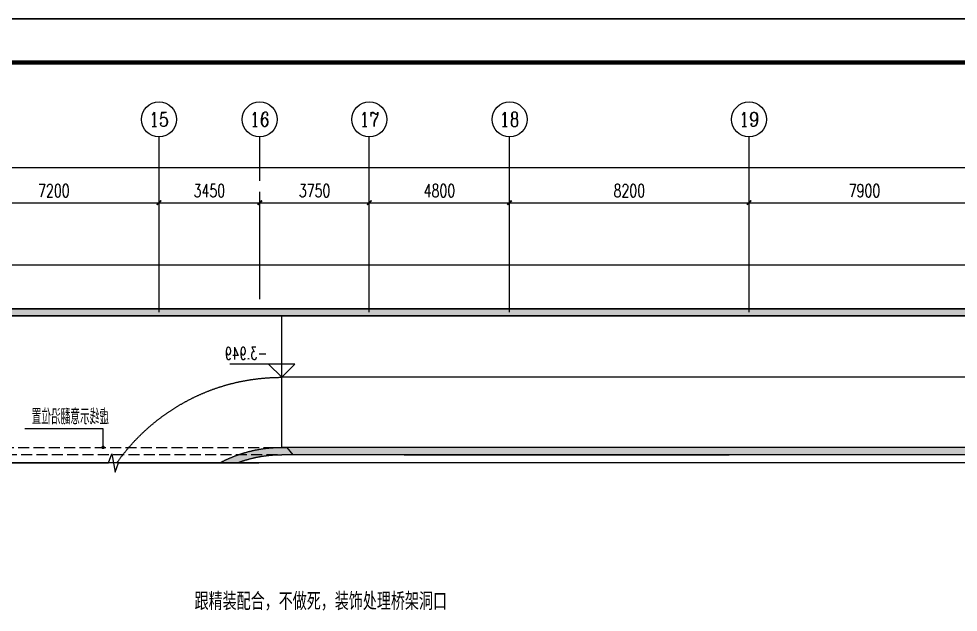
# Model space of a CAD drawing. Extents: x 1398449 to 2142961, y 256969 to 1032940.
# Drawn here: x 1609891 to 1642050, y 864910 to 885233 of the extents above; entities that cross this region are included whole.
import ezdxf
from ezdxf.enums import TextEntityAlignment as Align
from ezdxf.xclip import XClip

# ---------------------------------------------------------------- set-up
doc = ezdxf.new("R2010")
doc.units = 0
doc.header["$LTSCALE"] = 1500
doc.header["$PDSIZE"] = 50
doc.linetypes.add('__DASH', pattern=[0.35, 0.25, -0.1])
for name, color, linetype in [('1-建筑底图', 8, 'Continuous'), ('A-ANNO-IDEN-INDX', 3, 'Continuous'), ('A-ANNO-IDEN-LEVL', 3, 'Continuous'), ('A-ANNO-TXT', 7, 'Continuous'), ('AXIS_TEXT', 7, 'Continuous'), ('BTTK', 7, 'Continuous'), ('DIM_MODI', 6, 'Continuous'), ('PUB_TITLE', 4, 'Continuous'), ('党校-主楼（一期）参照$0$PUB_TITLE', 7, 'Continuous'), ('公用-影线', 8, 'Continuous'), ('建筑-墙体', 2, 'Continuous'), ('覆土', 7, 'Continuous')]:
    doc.layers.add(name, color=color, linetype=linetype)
doc.layers.add('yichutu', color=7, linetype='Continuous', true_color=0xffffff, plot=False)
doc.styles.add('_TCH_AXIS', font='COMPLEX', dxfattribs={"bigfont": 'GBCBIG'})
doc.styles.add('_TCH_DIM_T3', font='SIMPLEX', dxfattribs={"width": 0.705882, "bigfont": 'GBCBIG'})
doc.styles.add('_TEL_DIM', font='SIMPLEX', dxfattribs={"width": 0.8, "height": 3.5, "bigfont": 'HZTXT'})
doc.styles.add('A_DIM', font='simplex.shx', dxfattribs={"width": 0.7, "bigfont": 'gbcbig.shx'})
doc.styles.add('COMPLEX', font='COMPLEX')
doc.styles.add('HZ(TK)', font='geniso.shx', dxfattribs={"width": 0.9, "bigfont": 'hztxt.shx'})
doc.styles.get("Standard").update_dxf_attribs({"font": 'gbeitc.shx', "bigfont": 'gbcbig.shx'})
doc.linetypes.add('JIEDI', pattern='A,1.25,-0.25,0.25,-0.25,0.625,["/",Standard,S=0.6,R=0,X=0,Y=-0.3],0.625,-0.25,0.25,-0.25', length=4)
doc.dimstyles.new('_TCH_ARCH&&150', dxfattribs={"dimtxt": 446.25, "dimasz": 150, "dimexe": 375, "dimexo": 450, "dimgap": 189.375, "dimtad": 1, "dimdec": 0, "dimzin": 0, "dimdsep": 46, "dimtxsty": '_TCH_DIM_T3', "dimblk": 'ARCHTICK', "dimcen": 0.09, "dimclrt": 7, "dimazin": 2, "dimtfac": 1, "dimtdec": 0, "dimtix": 1, "dimtmove": 2, "dimatfit": 3, "dimfxl": 1, "dimtolj": 1, "dimtzin": 0, "dimarcsym": 0})

# ---------------------------------------------------------------- blocks, each defined once
blk = doc.blocks.new('A$C05603C06')
at = {"layer": '公用-影线'}
for points in [[(-24131, 13900), (12300, 13900), (12550, 14150), (-24131, 14150)], [(-23880, 9150), (3000, 9150), (3000, 9400), (-23880, 9400)]]:
    blk.add_hatch(color=256, dxfattribs=at).paths.add_polyline_path(points)
h = blk.add_hatch(color=256, dxfattribs=at)
edge = h.paths.add_edge_path()
edge.add_line((6507, 7300), (6645, 7086))
edge.add_line((6645, 7086), (6644, 7087))
edge.add_line((6644, 7087), (6859, 7215))
edge.add_arc((3000, 4900), 4500, 30.9638, 90)
edge.add_line((3000, 9400), (3000, 9150))
edge.add_arc((3000, 4900), 4250, 34.3819, 90, ccw=False)
for p, q in [((3000, 9400), (3000, 13900)), ((-25931, 11800), (3000, 11800)), ((1910, 9400), (3000, 9400)), ((-1194, 9150), (-12320, 9150)), ((2230, 9150), (3000, 9150))]:
    blk.add_line(p, q)
for points in [[(12400, 9150), (12550, 9150), (12550, 14150), (-24131, 14150), (-24131, 9150), (3000, 9150)], [(12400, 13900), (-25931, 13900), (-25931, 9400), (-25631, 9400), (-25631, 13900)]]:
    blk.add_lwpolyline(points)
blk.add_arc((3000, 4900), 6900, 0, 90)
at = {"layer": 'A-ANNO-IDEN-INDX'}
for p, q in [((9112, 9400), (9112, 10032)), ((9112, 10032), (11798, 10032))]:
    blk.add_line(p, q, dxfattribs=at)
at = {"layer": 'A-ANNO-IDEN-INDX', "const_width": 60}
blk.add_lwpolyline([(9112, 9370, 1), (9112, 9430, 1)], format="xyb", close=True, dxfattribs=at)
at = {"layer": 'A-ANNO-IDEN-LEVL'}
for p, q in [((3000, 11800), (2550, 12250)), ((2550, 12250), (4771, 12250)), ((3000, 11800), (3450, 12250))]:
    blk.add_line(p, q, dxfattribs=at)
at = {"layer": '建筑-墙体'}
for p, q in [((-24131, 14150), (12550, 14150)), ((-24131, 13900), (12300, 13900)), ((-24131, 9400), (3000, 9400)), ((-24131, 9150), (3000, 9150))]:
    blk.add_line(p, q, dxfattribs=at)
for radius, start in [(4500, 30.9638), (4250, 34.3819)]:
    blk.add_arc((3000, 4900), radius, start, 90, dxfattribs=at)
at = {"layer": '覆土', "linetype": '__DASH'}
blk.add_lwpolyline([(2615, 9150), (12550, 9150), (12550, 9400), (2824, 9400)], close=True, dxfattribs=at)
at = {"layer": 'A-ANNO-TXT', "color": 7, "style": 'A_DIM', "width": 0.7}
for s, height, p in [('-3.949', 420, (3493, 12408)), ('虚线示意翻沿位置', 525, (8913, 10189))]:
    blk.add_text(s, height=height, dxfattribs=at).set_placement(p)
blk = doc.blocks.new('_AXISO')
blk.add_circle((0, 0), 0.5)
at = {"layer": 'AXIS_TEXT', "style": 'COMPLEX', "width": 1.041667}
blk.add_attdef('A', text='', height=0.56, dxfattribs=at).set_placement((-0.25, -0.28), (0.25, -0.28), align=Align.FIT)
blk = doc.blocks.new('_ArchTick')
at = {"color": 0, "linetype": 'ByBlock', "const_width": 0.4}
blk.add_lwpolyline([(-0.5, -0.5), (0.5, 0.5)], dxfattribs=at)
blk = doc.blocks.new('*D297')
at = {"layer": '1-建筑底图', "color": 0, "lineweight": -2, "transparency": 16777216}
for p, q in [((-100, 50981), (-100, 55856)), ((139100, 50981), (139100, 55856)), ((-100, 55481), (139100, 55481))]:
    blk.add_line(p, q, dxfattribs=at)
at = {"layer": 'Defpoints', "color": 0}
for p in [(139100, 55481), (-100, 50531), (139100, 50531)]:
    blk.add_point(p, dxfattribs=at)
at = {"layer": '1-建筑底图', "color": 0, "lineweight": -2, "transparency": 16777216, "xscale": 150, "yscale": 150, "zscale": 150, "rotation": 180}
blk.add_blockref('_ArchTick', (-100, 55481), dxfattribs=at)
at = {"layer": '1-建筑底图', "color": 0, "lineweight": -2, "transparency": 16777216, "xscale": 150, "yscale": 150, "zscale": 150}
blk.add_blockref('_ArchTick', (139100, 55481), dxfattribs=at)
at = {"layer": '1-建筑底图', "color": 7, "transparency": 16777216, "insert": (69500, 55893), "char_height": 446.2, "attachment_point": 5, "style": '_TCH_DIM_T3'}
blk.add_mtext('\\A1;139200', dxfattribs=at)
blk = doc.blocks.new('*D312')
at = {"layer": '1-建筑底图', "color": 0, "lineweight": -2, "transparency": 16777216}
for p, q in [((88400, 50981), (88400, 54656)), ((95600, 50981), (95600, 54656)), ((88400, 54281), (95600, 54281))]:
    blk.add_line(p, q, dxfattribs=at)
at = {"layer": 'Defpoints', "color": 0}
for p in [(95600, 54281), (88400, 50531), (95600, 50531)]:
    blk.add_point(p, dxfattribs=at)
at = {"layer": '1-建筑底图', "color": 0, "lineweight": -2, "transparency": 16777216, "xscale": 150, "yscale": 150, "zscale": 150, "rotation": 180}
blk.add_blockref('_ArchTick', (88400, 54281), dxfattribs=at)
at = {"layer": '1-建筑底图', "color": 0, "lineweight": -2, "transparency": 16777216, "xscale": 150, "yscale": 150, "zscale": 150}
blk.add_blockref('_ArchTick', (95600, 54281), dxfattribs=at)
at = {"layer": '1-建筑底图', "color": 7, "transparency": 16777216, "insert": (92000, 54693), "char_height": 446.2, "attachment_point": 5, "style": '_TCH_DIM_T3'}
blk.add_mtext('\\A1;7200', dxfattribs=at)
blk = doc.blocks.new('*D313')
at = {"layer": '1-建筑底图', "color": 0, "lineweight": -2, "transparency": 16777216}
for p, q in [((95600, 50981), (95600, 54656)), ((99050, 50981), (99050, 54656)), ((95600, 54281), (99050, 54281))]:
    blk.add_line(p, q, dxfattribs=at)
at = {"layer": 'Defpoints', "color": 0}
for p in [(99050, 54281), (95600, 50531), (99050, 50531)]:
    blk.add_point(p, dxfattribs=at)
at = {"layer": '1-建筑底图', "color": 0, "lineweight": -2, "transparency": 16777216, "xscale": 150, "yscale": 150, "zscale": 150, "rotation": 180}
blk.add_blockref('_ArchTick', (95600, 54281), dxfattribs=at)
at = {"layer": '1-建筑底图', "color": 0, "lineweight": -2, "transparency": 16777216, "xscale": 150, "yscale": 150, "zscale": 150}
blk.add_blockref('_ArchTick', (99050, 54281), dxfattribs=at)
at = {"layer": '1-建筑底图', "color": 7, "transparency": 16777216, "insert": (97325, 54693), "char_height": 446.2, "attachment_point": 5, "style": '_TCH_DIM_T3'}
blk.add_mtext('\\A1;3450', dxfattribs=at)
blk = doc.blocks.new('*D314')
at = {"layer": '1-建筑底图', "color": 0, "lineweight": -2, "transparency": 16777216}
for p, q in [((99050, 50981), (99050, 54656)), ((102800, 50981), (102800, 54656)), ((99050, 54281), (102800, 54281))]:
    blk.add_line(p, q, dxfattribs=at)
at = {"layer": 'Defpoints', "color": 0}
for p in [(102800, 54281), (99050, 50531), (102800, 50531)]:
    blk.add_point(p, dxfattribs=at)
at = {"layer": '1-建筑底图', "color": 0, "lineweight": -2, "transparency": 16777216, "xscale": 150, "yscale": 150, "zscale": 150, "rotation": 180}
blk.add_blockref('_ArchTick', (99050, 54281), dxfattribs=at)
at = {"layer": '1-建筑底图', "color": 0, "lineweight": -2, "transparency": 16777216, "xscale": 150, "yscale": 150, "zscale": 150}
blk.add_blockref('_ArchTick', (102800, 54281), dxfattribs=at)
at = {"layer": '1-建筑底图', "color": 7, "transparency": 16777216, "insert": (100925, 54693), "char_height": 446.2, "attachment_point": 5, "style": '_TCH_DIM_T3'}
blk.add_mtext('\\A1;3750', dxfattribs=at)
blk = doc.blocks.new('*D315')
at = {"layer": '1-建筑底图', "color": 0, "lineweight": -2, "transparency": 16777216}
for p, q in [((102800, 50981), (102800, 54656)), ((107600, 50981), (107600, 54656)), ((102800, 54281), (107600, 54281))]:
    blk.add_line(p, q, dxfattribs=at)
at = {"layer": 'Defpoints', "color": 0}
for p in [(107600, 54281), (102800, 50531), (107600, 50531)]:
    blk.add_point(p, dxfattribs=at)
at = {"layer": '1-建筑底图', "color": 0, "lineweight": -2, "transparency": 16777216, "xscale": 150, "yscale": 150, "zscale": 150, "rotation": 180}
blk.add_blockref('_ArchTick', (102800, 54281), dxfattribs=at)
at = {"layer": '1-建筑底图', "color": 0, "lineweight": -2, "transparency": 16777216, "xscale": 150, "yscale": 150, "zscale": 150}
blk.add_blockref('_ArchTick', (107600, 54281), dxfattribs=at)
at = {"layer": '1-建筑底图', "color": 7, "transparency": 16777216, "insert": (105200, 54693), "char_height": 446.2, "attachment_point": 5, "style": '_TCH_DIM_T3'}
blk.add_mtext('\\A1;4800', dxfattribs=at)
blk = doc.blocks.new('*D316')
at = {"layer": '1-建筑底图', "color": 0, "lineweight": -2, "transparency": 16777216}
for p, q in [((107600, 50981), (107600, 54656)), ((115800, 50981), (115800, 54656)), ((107600, 54281), (115800, 54281))]:
    blk.add_line(p, q, dxfattribs=at)
at = {"layer": 'Defpoints', "color": 0}
for p in [(115800, 54281), (107600, 50531), (115800, 50531)]:
    blk.add_point(p, dxfattribs=at)
at = {"layer": '1-建筑底图', "color": 0, "lineweight": -2, "transparency": 16777216, "xscale": 150, "yscale": 150, "zscale": 150, "rotation": 180}
blk.add_blockref('_ArchTick', (107600, 54281), dxfattribs=at)
at = {"layer": '1-建筑底图', "color": 0, "lineweight": -2, "transparency": 16777216, "xscale": 150, "yscale": 150, "zscale": 150}
blk.add_blockref('_ArchTick', (115800, 54281), dxfattribs=at)
at = {"layer": '1-建筑底图', "color": 7, "transparency": 16777216, "insert": (111700, 54693), "char_height": 446.2, "attachment_point": 5, "style": '_TCH_DIM_T3'}
blk.add_mtext('\\A1;8200', dxfattribs=at)
blk = doc.blocks.new('*D317')
at = {"layer": '1-建筑底图', "color": 0, "lineweight": -2, "transparency": 16777216}
for p, q in [((115800, 50981), (115800, 54656)), ((123700, 50981), (123700, 54656)), ((115800, 54281), (123700, 54281))]:
    blk.add_line(p, q, dxfattribs=at)
at = {"layer": 'Defpoints', "color": 0}
for p in [(123700, 54281), (115800, 50531), (123700, 50531)]:
    blk.add_point(p, dxfattribs=at)
at = {"layer": '1-建筑底图', "color": 0, "lineweight": -2, "transparency": 16777216, "xscale": 150, "yscale": 150, "zscale": 150, "rotation": 180}
blk.add_blockref('_ArchTick', (115800, 54281), dxfattribs=at)
at = {"layer": '1-建筑底图', "color": 0, "lineweight": -2, "transparency": 16777216, "xscale": 150, "yscale": 150, "zscale": 150}
blk.add_blockref('_ArchTick', (123700, 54281), dxfattribs=at)
at = {"layer": '1-建筑底图', "color": 7, "transparency": 16777216, "insert": (119750, 54693), "char_height": 446.2, "attachment_point": 5, "style": '_TCH_DIM_T3'}
blk.add_mtext('\\A1;7900', dxfattribs=at)
blk = doc.blocks.new('vhtemplate_2020年新竖式图框_A1_1_2', base_point=(-420.5, 0))
at = {"layer": 'PUB_TITLE', "color": 7}
blk.add_lwpolyline([(-420.5, 594), (841, 594), (841, 0), (-420.5, 0)], close=True, dxfattribs=at)
at = {"layer": 'PUB_TITLE', "const_width": 1}
blk.add_lwpolyline([(-395.5, 10), (831, 10), (831, 584), (-395.5, 584)], close=True, dxfattribs=at)
at = {"layer": 'BTTK', "color": 4, "style": 'HZ(TK)', "width": 0.9}
for tag, p in [('合作单位', (796, 511.5)), ('建设单位', (796, 209.5)), ('工程名称', (796, 176.5)), ('子项名称', (806, 160)), ('图纸名称', (796, 141))]:
    blk.add_attdef(tag, text='', height=3.5, dxfattribs=at).set_placement(p, align=Align.MIDDLE_CENTER)
for tag, p in [('注册证书号', (808.5, 309.01)), ('注册印章号', (808.5, 301.01)), ('设计号', (806, 193)), ('图别', (789.75, 34)), ('图号', (822.25, 34)), ('版本号', (789.75, 26)), ('日期', (822.25, 26))]:
    blk.add_attdef(tag, text='', height=3.5, dxfattribs=at).set_placement(p, align=Align.MIDDLE)
blk = doc.blocks.new('yct-1261-594-189225-89100-150-1004.0')
at = {"layer": 'yichutu', "color": 7, "true_color": 0xffffff}
blk.add_lwpolyline([(0, 0), (0, 89100), (189225, 89100), (189225, 0)], close=True, dxfattribs=at)
blk = doc.blocks.new('1-一层建筑底图')
at = {"layer": '1-建筑底图'}
for p, q in [((95600, 50530.7), (95600, 56530.7)), ((99050, 55030.7), (99050, 56530.7)), ((102800, 50530.7), (102800, 56530.7)), ((107600, 50530.7), (107600, 56530.7)), ((115800, 50530.7), (115800, 56530.7))]:
    blk.add_line(p, q, dxfattribs=at)
blk.add_lwpolyline([(89074.9, 45369.9), (93874.6, 45369.9), (93989.2, 45684.9), (94100.3, 45054.9), (94212.1, 45369.9), (99011.8, 45369.9)], dxfattribs=at)
ref = blk.add_blockref('_AXISO', (95600, 57130.7), dxfattribs=dict(at, xscale=1200, yscale=1200, zscale=1200))
ref.add_attrib('A', '15', dxfattribs={"layer": 'AXIS_TEXT', "height": 492.67, "style": '_TCH_AXIS'}).set_placement((95259.9, 56884.3), (95940.2, 56884.3), align=Align.FIT)
ref = blk.add_blockref('_AXISO', (99050, 57130.7), dxfattribs=dict(at, xscale=1200, yscale=1200, zscale=1200))
ref.add_attrib('A', '16', dxfattribs={"layer": 'AXIS_TEXT', "height": 492.67, "style": '_TCH_AXIS'}).set_placement((98709.9, 56884.3), (99390.2, 56884.3), align=Align.FIT)
ref = blk.add_blockref('_AXISO', (102800, 57130.7), dxfattribs=dict(at, xscale=1200, yscale=1200, zscale=1200))
ref.add_attrib('A', '17', dxfattribs={"layer": 'AXIS_TEXT', "height": 492.67, "style": '_TCH_AXIS'}).set_placement((102459.9, 56884.3), (103140.2, 56884.3), align=Align.FIT)
ref = blk.add_blockref('_AXISO', (107600, 57130.7), dxfattribs=dict(at, xscale=1200, yscale=1200, zscale=1200))
ref.add_attrib('A', '18', dxfattribs={"layer": 'AXIS_TEXT', "height": 492.67, "style": '_TCH_AXIS'}).set_placement((107259.9, 56884.3), (107940.2, 56884.3), align=Align.FIT)
ref = blk.add_blockref('_AXISO', (115800, 57130.7), dxfattribs=dict(at, xscale=1200, yscale=1200, zscale=1200))
ref.add_attrib('A', '19', dxfattribs={"layer": 'AXIS_TEXT', "height": 492.67, "style": '_TCH_AXIS'}).set_placement((115459.9, 56884.3), (116140.2, 56884.3), align=Align.FIT)
ref = blk.add_blockref('A$C05603C06', (102800, 36500), dxfattribs=dict(at, xscale=-1))
XClip(ref).set_block_clipping_path([(-30766.6951008267, 8869.8559493814), (13725.1356963144, 15655.7832189617)])
for p1, p2, distance, picture, middle in [((-100, 50530.7), (139100, 50530.7), 4950, '*D297', (69500, 55893.2)), ((88400, 50530.7), (95600, 50530.7), 3750, '*D312', (92000, 54693.2)), ((95600, 50530.7), (99050, 50530.7), 3750, '*D313', (97325, 54693.2)), ((99050, 50530.7), (102800, 50530.7), 3750, '*D314', (100925, 54693.2)), ((102800, 50530.7), (107600, 50530.7), 3750, '*D315', (105200, 54693.2)), ((107600, 50530.7), (115800, 50530.7), 3750, '*D316', (111700, 54693.2)), ((115800, 50530.7), (123700, 50530.7), 3750, '*D317', (119750, 54693.2))]:
    dim = blk.add_aligned_dim(p1=p1, p2=p2, distance=distance, dimstyle='_TCH_ARCH&&150', dxfattribs=at)
    dim.commit()
    dim.dimension.update_dxf_attribs({"geometry": picture, "text_midpoint": middle})

msp = doc.modelspace()

# ---------------------------------------------------------------- linework, layer by layer
at = {"layer": '党校-主楼（一期）参照$0$PUB_TITLE'}
msp.add_lwpolyline([(1498789.3, 796132.9), (1687939.3, 796132.9), (1687939.3, 885232.9), (1498789.3, 885232.9)], close=True, dxfattribs=at)
at = {"layer": '党校-主楼（一期）参照$0$PUB_TITLE', "const_width": 150}
msp.add_lwpolyline([(1502539.3, 797632.9), (1686439.3, 797632.9), (1686439.3, 883732.9), (1502539.3, 883732.9)], close=True, dxfattribs=at)

# ---------------------------------------------------------------- block references
at = {"xscale": 150, "yscale": 150, "zscale": 150}
msp.add_blockref('vhtemplate_2020年新竖式图框_A1_1_2', (1498714.3, 796132.9), dxfattribs=at)
at = {"layer": '1-建筑底图', "linetype": 'JIEDI'}
msp.add_blockref('1-一层建筑底图', (1519090.9, 824654.4), dxfattribs=at)
at = {"layer": 'yichutu'}
msp.add_blockref('yct-1261-594-189225-89100-150-1004.0', (1498714.3, 796132.9), dxfattribs=at)

# ---------------------------------------------------------------- texts
at = {"layer": 'DIM_MODI', "style": '_TEL_DIM', "width": 0.8}
msp.add_text('跟精装配合，不做死，装饰处理桥架洞口', height=600, dxfattribs=at).set_placement((1615909.1, 864981.3))

doc.saveas('drawing.dxf')
